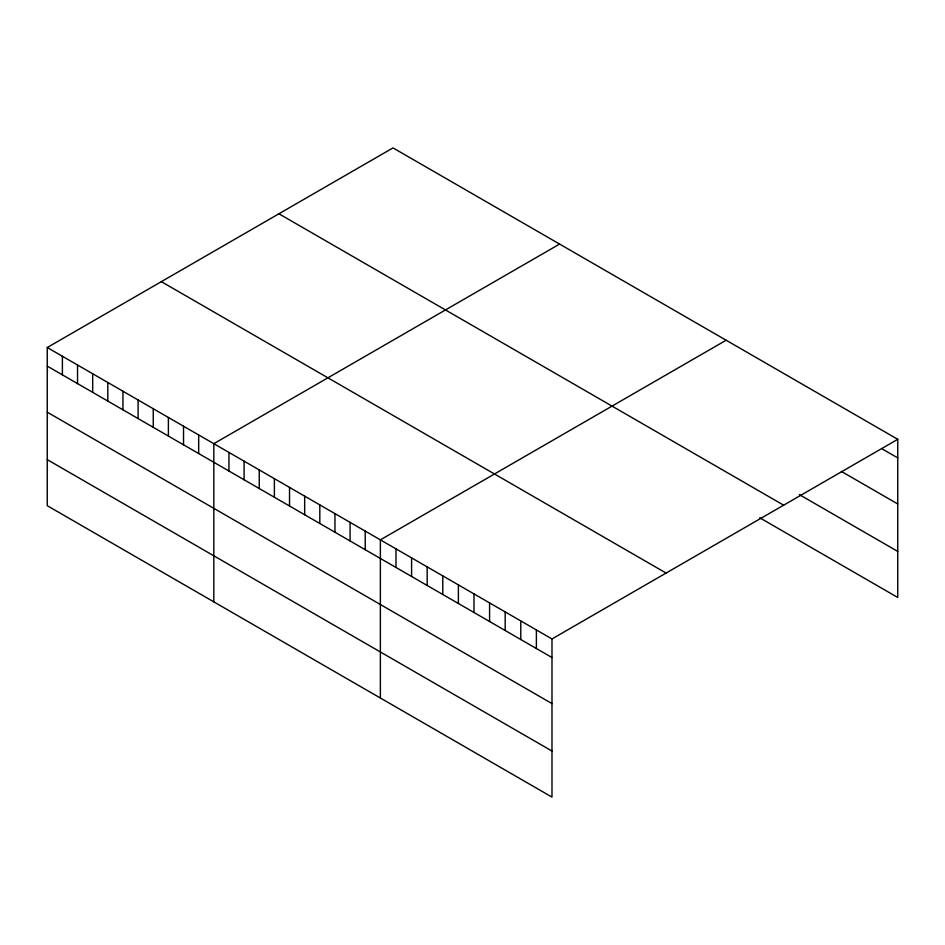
<?xml version="1.0" encoding="UTF-8"?>
<svg xmlns="http://www.w3.org/2000/svg" width="945" height="945" viewBox="0 0 945 945"><rect width="100%" height="100%" fill="white"/><g stroke="black" fill="none" stroke-linecap="round" stroke-linejoin="round"><path stroke-width="1.42" d="M47.25 347.524L551.986 638.938L551.986 797.096L47.25 505.693L47.25 347.524L393.014 147.904L897.75 439.307L897.75 597.476L759.745 517.789M559.582 244.07L213.818 443.689L213.818 601.847M726.138 340.235L380.374 539.855L380.374 698.012M551.986 638.938L897.75 439.307M882.146 448.899L897.75 457.9M841.345 471.401L897.75 503.957M799.34 494.601L897.75 551.419M278.917 213.783L783.653 505.185M161.347 281.657L666.083 573.06M47.25 366.117L551.986 657.531M47.25 412.174L551.986 703.588M47.25 459.636L551.986 751.039M536.382 629.925L536.382 648.518M520.789 620.924L520.789 639.517M505.185 611.911L505.185 630.504M489.581 602.91L489.581 621.503M473.988 593.897L473.988 612.49M458.384 584.896L458.384 603.489M442.78 575.883L442.78 594.476M427.175 566.882L427.175 585.475M411.583 557.869L411.583 576.462M395.979 548.868L395.979 567.461M365.231 531.114L365.231 549.707M350.087 522.372L350.087 540.965M334.955 513.631L334.955 532.224M319.812 504.89L319.812 523.483M304.668 496.149L304.668 514.741M289.524 487.407L289.524 506M274.381 478.666L274.381 497.259M259.237 469.925L259.237 488.518M244.093 461.184L244.093 479.765M228.95 452.431L228.95 471.023M198.674 434.948L198.674 453.541M183.531 426.207L183.531 444.8M168.387 417.466L168.387 436.058M153.244 408.724L153.244 427.317M138.1 399.983L138.1 418.576M122.956 391.242L122.956 409.835M107.813 382.501L107.813 401.093M92.681 373.759L92.681 392.352M77.537 365.018L77.537 383.611M62.394 356.277L62.394 374.858"/></g></svg>
